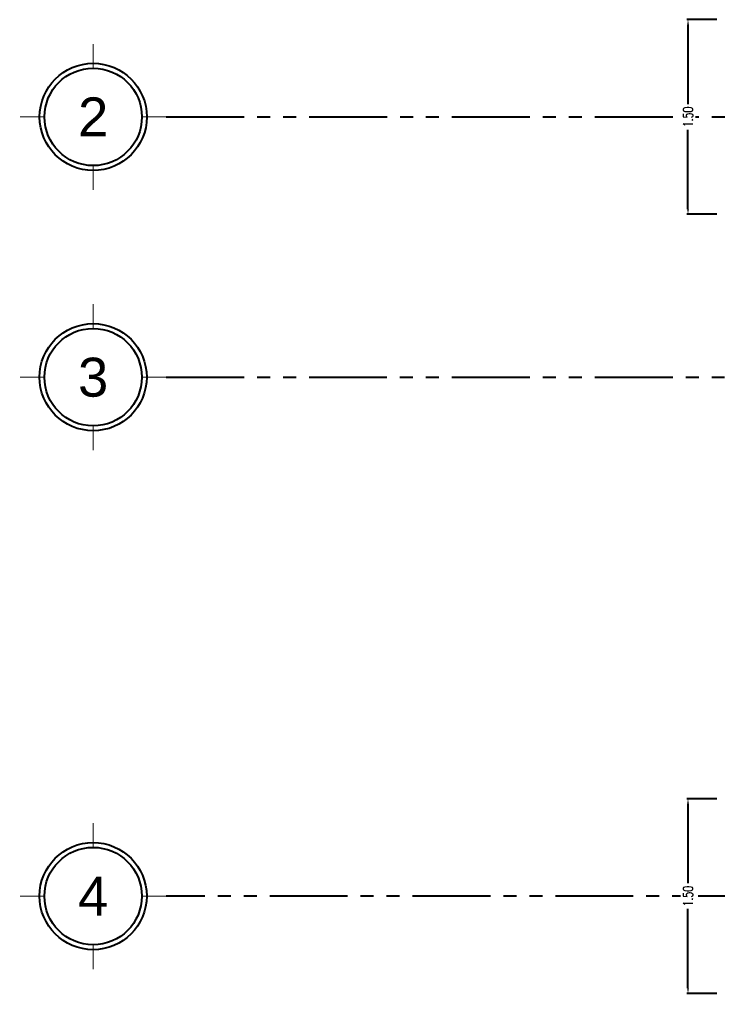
# Model space of a CAD drawing. Header units: metres. Extents: x -6.1 to 26.1, y -10.1 to 14.1.
# Drawn here: x -6.13 to -0.76, y -0.75 to 6.75 of the extents above; entities that cross this region are included whole.
import ezdxf
from ezdxf.enums import TextEntityAlignment as Align

# ---------------------------------------------------------------- set-up
doc = ezdxf.new("R2010")
doc.units = ezdxf.units.M
doc.header["$MEASUREMENT"] = 0
doc.linetypes.add('Xref_Cimentación$0$Xr-Muroscontencion$0$HIDDEN', pattern=[0.375, 0.25, -0.125])
doc.linetypes.add('Xref_Ejes$0$ACAD_ISO05W100', pattern=[33, 24, -3, 0, -3, 0, -3])
for name, color, linetype in [('Xref_Cimentación$0$00-ZA', 2, 'Continuous'), ('Xref_Ejes$0$00-EJES', 1, 'Xref_Ejes$0$ACAD_ISO05W100'), ('Xref_Ejes$0$Globo Eje', 1, 'Continuous'), ('Xref_Ejes$0$Texto', 7, 'Continuous')]:
    doc.layers.add(name, color=color, linetype=linetype)
doc.styles.add('Xref_Cimentación$0$Xr-Muroscontencion$0$Romans', font='romans.shx', dxfattribs={"width": 0.7})
doc.styles.add('Xref_Ejes$0$Arial', font='arial.ttf')
doc.dimstyles.new('Xref_Cimentación$0$Xr-Muroscontencion$0$D20', dxfattribs={"dimtxt": 0.05, "dimasz": 0.04, "dimexe": 0.01, "dimexo": 0.01, "dimgap": 0.01, "dimtad": 0, "dimdec": 3, "dimzin": 1, "dimdsep": 46, "dimtxsty": 'Xref_Cimentación$0$Xr-Muroscontencion$0$Romans', "dimcen": 2.5, "dimclrd": 1, "dimclre": 8, "dimclrt": 7, "dimadec": 0, "dimazin": 0, "dimtfac": 1, "dimtdec": 3, "dimtmove": 1, "dimatfit": 1, "dimfxl": 1, "dimtfill": 1, "dimarcsym": 0})

# ---------------------------------------------------------------- blocks, each defined once
blk = doc.blocks.new('*U281')
at = {"layer": 'Xref_Ejes$0$Globo Eje', "ltscale": 0.025, "const_width": 0.00938}
for points in [[(0, 0.5625), (0, 0.375)], [(-0.375, 0), (-0.5625, 0)], [(0.5625, 0), (0.375, 0)], [(0, -0.375), (0, -0.5625)]]:
    blk.add_lwpolyline(points, dxfattribs=at)
at = {"layer": 'Xref_Ejes$0$Globo Eje', "ltscale": 0.025}
for radius in [0.4125, 0.375]:
    blk.add_circle((0, 0), radius, dxfattribs=at)
at = {"layer": 'Xref_Ejes$0$Texto', "color": 7, "ltscale": 0.025, "style": 'Xref_Ejes$0$Arial'}
blk.add_attdef('EJE', text='', height=0.3, dxfattribs=at).set_placement((0, 0), align=Align.MIDDLE_CENTER)
blk = doc.blocks.new('Xref_Ejes')
at = {"layer": 'Xref_Ejes$0$00-EJES', "ltscale": 0.025}
for p, q in [((-4.9997, 6), (24.997, 6)), ((-5, 3.9958), (24.9967, 3.9958)), ((24.9967, 0), (-5, 0))]:
    blk.add_line(p, q, dxfattribs=at)
for p, values in [((-5.5622, 6), {'EJE': '2'}), ((-5.5625, 3.9958), {'EJE': '3'}), ((-5.5625, 0), {'EJE': '4'})]:
    blk.add_blockref('*U281', p, dxfattribs=at).add_auto_attribs(values)
blk = doc.blocks.new('*D484')
at = {"layer": 'Xref_Cimentación$0$00-ZA', "color": 8, "linetype": 'Xref_Cimentación$0$Xr-Muroscontencion$0$HIDDEN', "lineweight": -2, "transparency": 16777216}
for p, q in [((-0.76, 6.75), (-0.9923, 6.75)), ((-0.76, 5.25), (-0.9923, 5.25))]:
    blk.add_line(p, q, dxfattribs=at)
at = {"layer": 'Xref_Cimentación$0$00-ZA', "color": 1, "lineweight": -2, "transparency": 16777216}
for p, q in [((-0.9823, 6.71), (-0.9823, 6.0863)), ((-0.9823, 5.29), (-0.9823, 5.9138))]:
    blk.add_line(p, q, dxfattribs=at)
at = {"layer": 'Xref_Cimentación$0$00-ZA', "color": 1, "transparency": 16777216}
for points in [[(-0.9889, 6.71), (-0.9756, 6.71), (-0.9823, 6.75)], [(-0.9889, 5.29), (-0.9756, 5.29), (-0.9823, 5.25)]]:
    blk.add_solid(points, dxfattribs=at)
at = {"layer": 'Xref_Cimentación$0$00-ZA', "color": 7, "transparency": 16777216, "insert": (-0.9823, 6), "char_height": 0.075, "attachment_point": 5, "rotation": 90, "style": 'Xref_Cimentación$0$Xr-Muroscontencion$0$Romans', "bg_fill": 3, "box_fill_scale": 1.25, "bg_fill_color": 256, "bg_fill_true_color": 13158600, "bg_fill_transparency": 0}
blk.add_mtext('1.50', dxfattribs=at)
blk = doc.blocks.new('*D455')
at = {"layer": 'Xref_Cimentación$0$00-ZA', "color": 8, "linetype": 'Xref_Cimentación$0$Xr-Muroscontencion$0$HIDDEN', "lineweight": -2, "transparency": 16777216}
for p, q in [((-0.76, 0.75), (-0.9923, 0.75)), ((-0.76, -0.75), (-0.9923, -0.75))]:
    blk.add_line(p, q, dxfattribs=at)
at = {"layer": 'Xref_Cimentación$0$00-ZA', "color": 1, "lineweight": -2, "transparency": 16777216}
for p, q in [((-0.9823, 0.71), (-0.9823, 0.0862)), ((-0.9823, -0.71), (-0.9823, -0.0863))]:
    blk.add_line(p, q, dxfattribs=at)
at = {"layer": 'Xref_Cimentación$0$00-ZA', "color": 1, "transparency": 16777216}
for points in [[(-0.9889, 0.71), (-0.9756, 0.71), (-0.9823, 0.75)], [(-0.9889, -0.71), (-0.9756, -0.71), (-0.9823, -0.75)]]:
    blk.add_solid(points, dxfattribs=at)
at = {"layer": 'Xref_Cimentación$0$00-ZA', "color": 7, "transparency": 16777216, "insert": (-0.9823, 0), "char_height": 0.075, "attachment_point": 5, "rotation": 90, "style": 'Xref_Cimentación$0$Xr-Muroscontencion$0$Romans', "bg_fill": 3, "box_fill_scale": 1.25, "bg_fill_color": 256, "bg_fill_true_color": 13158600, "bg_fill_transparency": 0}
blk.add_mtext('1.50', dxfattribs=at)
blk = doc.blocks.new('Xref_Cimentación')
at = {"layer": 'Xref_Cimentación$0$00-ZA'}
for base, p1, p2, picture, middle in [((-0.9823, 5.25), (-0.75, 6.75), (-0.75, 5.25), '*D484', (-0.9823, 6)), ((-0.9823, -0.75), (-0.75, 0.75), (-0.75, -0.75), '*D455', (-0.9823, 0))]:
    dim = blk.add_linear_dim(base=base, p1=p1, p2=p2, angle=90, dimstyle='Xref_Cimentación$0$Xr-Muroscontencion$0$D20', override={"dimtxt": 0.075, "dimdec": 2}, dxfattribs=at)
    dim.commit()
    dim.dimension.update_dxf_attribs({"geometry": picture, "text_midpoint": middle})

msp = doc.modelspace()

# ---------------------------------------------------------------- block references
msp.add_blockref('Xref_Ejes', (0, 0))

# ---------------------------------------------------------------- next in the draw order: block references
msp.add_blockref('Xref_Cimentación', (0, 0))

doc.saveas('drawing.dxf')
